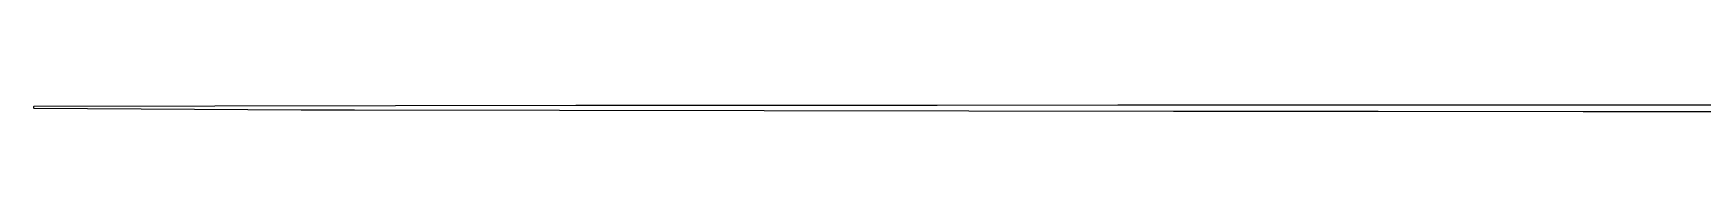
# Model space of a CAD drawing. Header units: millimetres. Extents: x -134 to 134, y -49 to 49.
# Drawn here: x -77.83 to -68.82, y 20.11 to 20.15 of the extents above; entities that cross this region are included whole.
import ezdxf

# ---------------------------------------------------------------- set-up
doc = ezdxf.new("R2010")
doc.units = ezdxf.units.MM
doc.header["$LTSCALE"] = 10
doc.header["$MEASUREMENT"] = 0

# ---------------------------------------------------------------- blocks, each defined once
blk = doc.blocks.new('DT0B-ULTRA_v_1')
at = {"color": 7, "linetype": 'Continuous', "lineweight": -3}
for points in [[(-76.0972, 20.123, 0), (-74.9916, 20.1211, 0), (-73.886, 20.1194, 0), (-72.7804, 20.1179, 0), (-71.6748, 20.1166, 0), (-70.5692, 20.1156, 0), (-69.4636, 20.1147, 0), (-68.1406, 20.1139, 0), (-66.8176, 20.1132, 0), (-65.4945, 20.1127, 0), (-64.1715, 20.1124, 0), (-62.8484, 20.1121, 0), (-61.5254, 20.1121, 0), (-60.2023, 20.1121, 0), (-58.8793, 20.1124, 0), (-57.5562, 20.1127, 0), (-56.2332, 20.1132, 0), (-54.9101, 20.1139, 0), (-53.5871, 20.1147, 0), (-52.4815, 20.1156, 0), (-51.3759, 20.1166, 0), (-50.2703, 20.1179, 0)], [(-68.4927, 20.1487, 0), (-70.2345, 20.1483, 0), (-71.9763, 20.1478, 0), (-72.9515, 20.1474, 0), (-73.9267, 20.1467, 0), (-74.9019, 20.1458, 0), (-75.8771, 20.1447, 0), (-76.8524, 20.1433, 0), (-77.8276, 20.1416, 0), (-77.8276, 20.1416, 0), (-77.8294, 20.1412, 0), (-77.8294, 20.1412, 0), (-77.8309, 20.1401, 0), (-77.8309, 20.1401, 0), (-77.8319, 20.1385, 0), (-77.8319, 20.1385, 0), (-77.8321, 20.1371, 0), (-77.8321, 20.1371, 0), (-77.8317, 20.1353, 0), (-77.8317, 20.1353, 0), (-77.8306, 20.1337, 0), (-77.8306, 20.1337, 0), (-77.829, 20.1328, 0), (-77.829, 20.1328, 0), (-77.8276, 20.1326, 0), (-77.5392, 20.1301, 0), (-77.2508, 20.1279, 0), (-76.9624, 20.1261, 0), (-76.674, 20.1247, 0), (-76.3856, 20.1237, 0), (-76.0972, 20.123, 0)]]:
    blk.add_polyline3d(points, dxfattribs=at)

msp = doc.modelspace()

# ---------------------------------------------------------------- block references
msp.add_blockref('DT0B-ULTRA_v_1', (0, 0))

doc.saveas('drawing.dxf')
